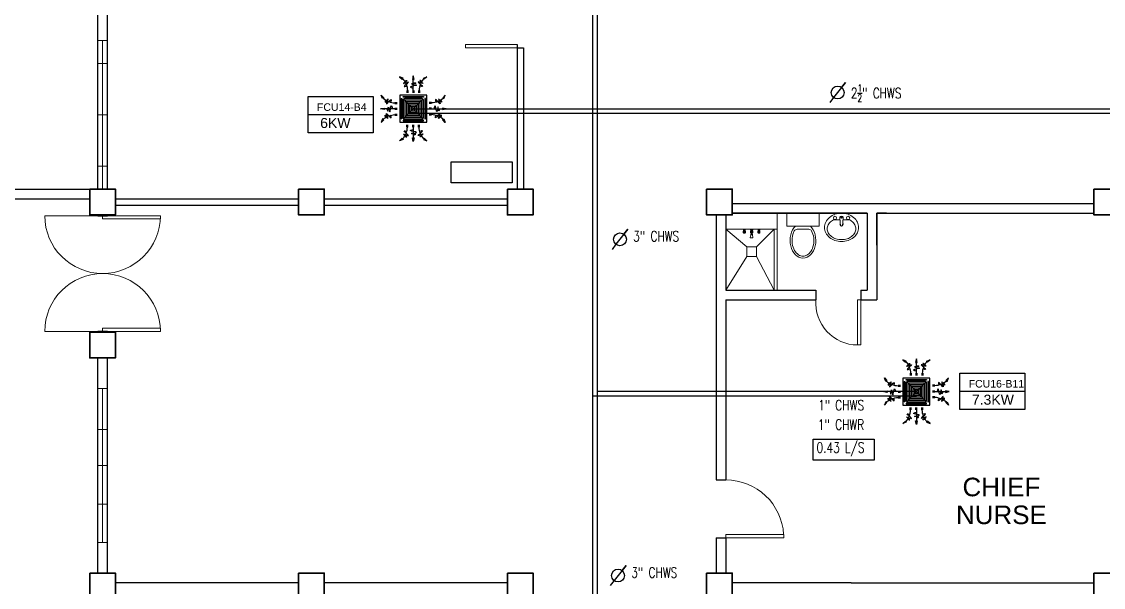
# Model space of a CAD drawing. Header units: millimetres. Extents: x 5 to 430, y 3 to 339.
# Drawn here: x 241.47 to 258.31, y 203.47 to 212.27 of the extents above; entities that cross this region are included whole.
import ezdxf

# ---------------------------------------------------------------- set-up
doc = ezdxf.new("R2010")
doc.units = ezdxf.units.MM
doc.header["$MEASUREMENT"] = 0
for name, color, linetype in [('AIR', 7, 'Continuous'), ('fcu line', 7, 'Continuous'), ('fcu return', 7, 'Continuous'), ('label', 7, 'Continuous'), ('Legends', 7, 'Continuous'), ('pipe label', 7, 'Continuous')]:
    doc.layers.add(name, color=color, linetype=linetype)
doc.styles.add('Arch-Dim', font='simplex.shx', dxfattribs={"width": 0.75})
doc.styles.get("Standard").update_dxf_attribs({"font": 'arial.ttf'})
doc.styles.add('SWISSLT175', font='swissl.ttf', dxfattribs={"height": 0.175})

# ---------------------------------------------------------------- blocks, each defined once
blk = doc.blocks.new('FCU-13000P (CASSETTE SPLIT)')
at = {"layer": 'AIR', "ltscale": 3}
for p, q in [((0, 0.523), (0, 1)), ((-0.193, 0.558), (-0.193, 0.487)), ((-0.162, 0.558), (-0.162, 0.487)), ((-0.016, 0.558), (-0.016, 0.487)), ((0.016, 0.558), (0.016, 0.487)), ((0.162, 0.558), (0.162, 0.487)), ((0.193, 0.558), (0.193, 0.487)), ((-0.523, 0), (-1, 0)), ((-0.558, 0.193), (-0.487, 0.193)), ((-0.558, 0.162), (-0.487, 0.162)), ((-0.558, 0.016), (-0.487, 0.016)), ((0.558, 0.193), (0.487, 0.193)), ((0.558, 0.162), (0.487, 0.162)), ((0.558, 0.016), (0.487, 0.016)), ((0.523, 0), (1, 0)), ((-0.558, -0.016), (-0.487, -0.016)), ((-0.558, -0.162), (-0.487, -0.162)), ((-0.558, -0.193), (-0.487, -0.193)), ((0.558, -0.016), (0.487, -0.016)), ((0.558, -0.162), (0.487, -0.162)), ((0.558, -0.193), (0.487, -0.193)), ((-0.193, -0.558), (-0.193, -0.487)), ((-0.162, -0.558), (-0.162, -0.487)), ((-0.016, -0.558), (-0.016, -0.487)), ((0, -0.523), (0, -1)), ((0.016, -0.558), (0.016, -0.487)), ((0.162, -0.558), (0.162, -0.487)), ((0.193, -0.558), (0.193, -0.487))]:
    blk.add_line(p, q, dxfattribs=at)
at = {"layer": 'AIR'}
for p, q in [((0.295, -0.295), (-0.295, 0.295)), ((0.295, 0.295), (-0.295, -0.295))]:
    blk.add_line(p, q, dxfattribs=at)
at = {"layer": 'AIR', "ltscale": 3}
for points in [[(-0.022, 0.89), (0.022, 0.89), (0, 1)], [(-0.335, 0.895), (-0.311, 0.932), (-0.416, 0.973)], [(0.335, 0.895), (0.311, 0.932), (0.416, 0.973)], [(-0.895, 0.335), (-0.932, 0.311), (-0.973, 0.416)], [(0.895, 0.335), (0.932, 0.311), (0.973, 0.416)], [(-0.89, 0.022), (-0.89, -0.022), (-1, 0)], [(0.89, 0.022), (0.89, -0.022), (1, 0)], [(-0.895, -0.335), (-0.932, -0.311), (-0.973, -0.416)], [(0.895, -0.335), (0.932, -0.311), (0.973, -0.416)], [(-0.335, -0.895), (-0.311, -0.932), (-0.416, -0.973)], [(-0.022, -0.89), (0.022, -0.89), (0, -1)], [(0.335, -0.895), (0.311, -0.932), (0.416, -0.973)]]:
    blk.add_lwpolyline(points, close=True, dxfattribs=at)
at = {"layer": 'AIR'}
for points in [[(-0.323, 0.914, -0.171809), (-0.178, 0.558), (-0.178, 0.522)], [(0.323, 0.914, 0.171809), (0.178, 0.558), (0.178, 0.522)], [(-0.914, 0.323, 0.171809), (-0.558, 0.178), (-0.522, 0.178)], [(0.914, 0.323, -0.171809), (0.558, 0.178), (0.522, 0.178)], [(-0.914, -0.323, -0.171809), (-0.558, -0.178), (-0.522, -0.178)], [(0.914, -0.323, 0.171809), (0.558, -0.178), (0.522, -0.178)], [(-0.323, -0.914, 0.171809), (-0.178, -0.558), (-0.178, -0.522)], [(0.323, -0.914, -0.171809), (0.178, -0.558), (0.178, -0.522)]]:
    blk.add_lwpolyline(points, format="xyb", dxfattribs=at)
for points in [[(-0.41, -0.41), (0.41, -0.41), (0.41, 0.41), (-0.41, 0.41)], [(-0.31, 0.372), (0.31, 0.372), (0.31, 0.348), (-0.31, 0.348)], [(-0.373, 0.31), (-0.348, 0.31), (-0.348, -0.31), (-0.373, -0.31)], [(-0.26, -0.26), (0.26, -0.26), (0.26, 0.26), (-0.26, 0.26)], [(-0.21, -0.21), (0.21, -0.21), (0.21, 0.21), (-0.21, 0.21)], [(-0.16, -0.16), (0.16, -0.16), (0.16, 0.16), (-0.16, 0.16)], [(-0.11, -0.11), (0.11, -0.11), (0.11, 0.11), (-0.11, 0.11)], [(-0.06, -0.06), (0.06, -0.06), (0.06, 0.06), (-0.06, 0.06)], [(0.372, 0.31), (0.348, 0.31), (0.348, -0.31), (0.372, -0.31)], [(-0.31, -0.373), (0.31, -0.373), (0.31, -0.348), (-0.31, -0.348)]]:
    blk.add_lwpolyline(points, close=True, dxfattribs=at)
blk.add_lwpolyline([(-0.26, -0.31), (0.26, -0.31, 0.414214), (0.31, -0.26), (0.31, 0.26, 0.414214), (0.26, 0.31), (-0.26, 0.31, 0.414214), (-0.31, 0.26), (-0.31, -0.26, 0.414214)], format="xyb", close=True, dxfattribs=at)
at = {"layer": 'AIR', "ltscale": 3}
for points in [[(-0.268, 0.84), (-0.231, 0.852), (-0.134, 0.882), (-0.422, 0.704), (0.005, 0.903), (-0.358, 0.645), (-0.239, 0.678), (-0.199, 0.69)], [(0.268, 0.84), (0.231, 0.852), (0.134, 0.882), (0.422, 0.704), (-0.005, 0.903), (0.358, 0.645), (0.239, 0.678), (0.199, 0.69)], [(-0.84, 0.268), (-0.852, 0.231), (-0.882, 0.134), (-0.704, 0.422), (-0.903, -0.005), (-0.645, 0.358), (-0.678, 0.239), (-0.69, 0.199)], [(0.84, 0.268), (0.852, 0.231), (0.882, 0.134), (0.704, 0.422), (0.903, -0.005), (0.645, 0.358), (0.678, 0.239), (0.69, 0.199)], [(-0.84, -0.268), (-0.852, -0.231), (-0.882, -0.134), (-0.704, -0.422), (-0.903, 0.005), (-0.645, -0.358), (-0.678, -0.239), (-0.69, -0.199)], [(0.84, -0.268), (0.852, -0.231), (0.882, -0.134), (0.704, -0.422), (0.903, 0.005), (0.645, -0.358), (0.678, -0.239), (0.69, -0.199)], [(-0.268, -0.84), (-0.231, -0.852), (-0.134, -0.882), (-0.422, -0.704), (0.005, -0.903), (-0.358, -0.645), (-0.239, -0.678), (-0.199, -0.69)], [(0.268, -0.84), (0.231, -0.852), (0.134, -0.882), (0.422, -0.704), (-0.005, -0.903), (0.358, -0.645), (0.239, -0.678), (0.199, -0.69)]]:
    blk.add_open_spline(points, degree=3, knots=[0.0032834, 0.0032834, 0.0032834, 0.0032834, 0.0712567, 0.1924075, 0.3347111, 0.5062145, 0.5813292, 0.5813292, 0.5813292, 0.5813292], dxfattribs=at)
for points in [[(0, 0.8), (0.077, 0.776), (-0.058, 0.755), (0.098, 0.718), (-0.087, 0.663), (0, 0.631)], [(-0.8, 0), (-0.776, -0.077), (-0.755, 0.058), (-0.718, -0.098), (-0.663, 0.087), (-0.631, 0)], [(0.8, 0), (0.776, -0.077), (0.755, 0.058), (0.718, -0.098), (0.663, 0.087), (0.631, 0)], [(0, -0.8), (0.077, -0.776), (-0.058, -0.755), (0.098, -0.718), (-0.087, -0.663), (0, -0.631)]]:
    blk.add_spline(points, degree=3, dxfattribs=at)
for points in [[(0, 1), (-0.022, 0.89), (0.022, 0.89)], [(-0.416, 0.973), (-0.335, 0.895), (-0.311, 0.932)], [(0.416, 0.973), (0.335, 0.895), (0.311, 0.932)], [(-0.973, 0.416), (-0.895, 0.335), (-0.932, 0.311)], [(0.973, 0.416), (0.895, 0.335), (0.932, 0.311)], [(-1, 0), (-0.89, 0.022), (-0.89, -0.022)], [(1, 0), (0.89, 0.022), (0.89, -0.022)], [(-0.973, -0.416), (-0.895, -0.335), (-0.932, -0.311)], [(0.973, -0.416), (0.895, -0.335), (0.932, -0.311)], [(-0.416, -0.973), (-0.335, -0.895), (-0.311, -0.932)], [(0, -1), (-0.022, -0.89), (0.022, -0.89)], [(0.416, -0.973), (0.335, -0.895), (0.311, -0.932)]]:
    blk.add_solid(points, dxfattribs=at)

msp = doc.modelspace()

# ---------------------------------------------------------------- linework, layer by layer
at = {"color": 8, "lineweight": 25}
for p, q in [((242.656, 209.668), (242.656, 215.268)), ((242.806, 209.668), (242.806, 215.268)), ((249.181, 211.918), (249.181, 209.668)), ((249.181, 211.868), (249.281, 211.868)), ((249.281, 211.868), (249.281, 209.668)), ((237.231, 209.668), (242.531, 209.668)), ((239.531, 209.518), (242.531, 209.518)), ((242.931, 209.518), (245.781, 209.518)), ((246.181, 209.518), (249.031, 209.518)), ((242.656, 209.268), (242.656, 209.255)), ((242.806, 209.268), (242.806, 209.255)), ((242.931, 209.418), (245.781, 209.418)), ((246.181, 209.418), (249.031, 209.418)), ((242.656, 209.255), (242.806, 209.255)), ((242.806, 207.455), (242.656, 207.455)), ((242.656, 207.443), (242.656, 207.455)), ((242.806, 207.443), (242.806, 207.455)), ((242.656, 203.693), (242.656, 207.043)), ((242.806, 203.693), (242.806, 207.043)), ((245.781, 203.543), (242.931, 203.543)), ((249.031, 203.543), (246.181, 203.543))]:
    msp.add_line(p, q, dxfattribs=at)
at = {"color": 8, "lineweight": 9}
for p, q in [((242.656, 211.98), (242.806, 211.98)), ((242.656, 209.668), (242.656, 211.98)), ((242.731, 211.98), (242.731, 209.668)), ((242.656, 210.824), (242.656, 211.624)), ((242.656, 211.624), (242.806, 211.624)), ((242.806, 211.624), (242.806, 210.024)), ((242.656, 210.824), (242.806, 210.824)), ((242.806, 210.024), (242.656, 210.024)), ((242.656, 209.668), (242.806, 209.668)), ((253.381, 209.294), (253.381, 209.094)), ((253.881, 209.294), (253.381, 209.294)), ((253.881, 209.094), (253.881, 209.294)), ((253.381, 209.094), (253.881, 209.094)), ((254.216, 209.096), (254.203, 209.218)), ((254.245, 209.096), (254.259, 209.218)), ((252.7, 209.044), (252.734, 209.044)), ((252.7, 209.043), (252.7, 209.044)), ((252.7, 209.043), (252.734, 209.043)), ((252.7, 209.043), (252.704, 209.036)), ((252.701, 209.011), (252.703, 209.015)), ((252.701, 208.989), (252.701, 209.011)), ((252.701, 208.989), (252.734, 208.989)), ((252.704, 208.987), (252.701, 208.989)), ((252.703, 209.022), (252.704, 209.025)), ((252.703, 209.022), (252.731, 209.022)), ((252.703, 209.016), (252.703, 209.022)), ((252.704, 209.036), (252.731, 209.036)), ((252.704, 209.025), (252.731, 209.025)), ((252.704, 209.011), (252.711, 209.011)), ((252.704, 208.997), (252.704, 209.01)), ((252.704, 208.987), (252.73, 208.987)), ((252.704, 208.985), (252.704, 208.987)), ((252.704, 208.985), (252.73, 208.985)), ((252.706, 209.036), (252.706, 209.025)), ((252.711, 208.997), (252.711, 209.009)), ((252.731, 209.011), (252.723, 209.011)), ((252.723, 208.997), (252.723, 209.009)), ((252.729, 209.036), (252.729, 209.025)), ((252.73, 208.997), (252.73, 209.01)), ((252.73, 208.987), (252.734, 208.989)), ((252.73, 208.985), (252.73, 208.987)), ((252.734, 209.043), (252.731, 209.036)), ((252.731, 209.022), (252.731, 209.025)), ((252.731, 209.016), (252.731, 209.022)), ((252.734, 209.011), (252.732, 209.015)), ((252.734, 209.043), (252.734, 209.044)), ((252.734, 208.989), (252.734, 209.011)), ((252.814, 209.038), (252.802, 209.044)), ((252.802, 209.044), (252.86, 209.044)), ((252.819, 208.958), (252.81, 208.917)), ((252.848, 209.038), (252.814, 209.038)), ((252.814, 209.028), (252.814, 209.038)), ((252.814, 209.038), (252.848, 209.038)), ((252.848, 209.028), (252.814, 209.028)), ((252.814, 209.011), (252.816, 209.015)), ((252.814, 208.989), (252.814, 209.011)), ((252.814, 208.989), (252.823, 208.989)), ((252.818, 208.987), (252.814, 208.989)), ((252.817, 209.022), (252.818, 209.025)), ((252.817, 209.022), (252.823, 209.022)), ((252.817, 209.016), (252.817, 209.022)), ((252.818, 209.025), (252.823, 209.025)), ((252.818, 209.011), (252.823, 209.011)), ((252.818, 208.997), (252.818, 209.01)), ((252.818, 208.987), (252.823, 208.987)), ((252.818, 208.985), (252.818, 208.987)), ((252.818, 208.985), (252.823, 208.985)), ((252.819, 208.966), (252.819, 208.958)), ((252.843, 208.966), (252.819, 208.966)), ((252.819, 208.958), (252.843, 208.958)), ((252.819, 208.958), (252.843, 208.958)), ((252.82, 209.028), (252.82, 209.025)), ((252.823, 208.966), (252.823, 209.028)), ((252.823, 209.028), (252.839, 209.028)), ((252.839, 209.028), (252.839, 208.966)), ((252.839, 209.025), (252.844, 209.025)), ((252.839, 209.022), (252.845, 209.022)), ((252.844, 209.011), (252.839, 209.011)), ((252.839, 208.989), (252.848, 208.989)), ((252.839, 208.987), (252.844, 208.987)), ((252.839, 208.985), (252.844, 208.985)), ((252.842, 209.028), (252.842, 209.025)), ((252.843, 208.958), (252.843, 208.966)), ((252.843, 208.958), (252.852, 208.917)), ((252.845, 209.022), (252.844, 209.025)), ((252.844, 208.997), (252.844, 209.01)), ((252.844, 208.987), (252.848, 208.989)), ((252.844, 208.985), (252.844, 208.987)), ((252.845, 209.016), (252.845, 209.022)), ((252.848, 209.011), (252.845, 209.015)), ((252.86, 209.044), (252.848, 209.038)), ((252.848, 209.038), (252.848, 209.028)), ((252.848, 208.989), (252.848, 209.011)), ((252.928, 209.043), (252.928, 209.044)), ((252.928, 209.044), (252.962, 209.044)), ((252.928, 209.043), (252.931, 209.036)), ((252.928, 209.043), (252.962, 209.043)), ((252.928, 209.011), (252.93, 209.015)), ((252.928, 208.989), (252.928, 209.011)), ((252.932, 208.987), (252.928, 208.989)), ((252.928, 208.989), (252.961, 208.989)), ((252.931, 209.036), (252.958, 209.036)), ((252.931, 209.025), (252.958, 209.025)), ((252.931, 209.022), (252.931, 209.025)), ((252.931, 209.016), (252.931, 209.022)), ((252.931, 209.022), (252.959, 209.022)), ((252.931, 209.011), (252.939, 209.011)), ((252.931, 208.997), (252.931, 209.01)), ((252.932, 208.985), (252.932, 208.987)), ((252.932, 208.987), (252.958, 208.987)), ((252.932, 208.985), (252.958, 208.985)), ((252.933, 209.036), (252.933, 209.025)), ((252.939, 208.997), (252.939, 209.009)), ((252.958, 209.011), (252.95, 209.011)), ((252.951, 208.997), (252.951, 209.009)), ((252.956, 209.036), (252.956, 209.025)), ((252.962, 209.043), (252.958, 209.036)), ((252.959, 209.022), (252.958, 209.025)), ((252.958, 208.997), (252.958, 209.01)), ((252.958, 208.987), (252.961, 208.989)), ((252.958, 208.985), (252.958, 208.987)), ((252.959, 209.016), (252.959, 209.022)), ((252.961, 209.011), (252.959, 209.015)), ((252.961, 208.989), (252.961, 209.011)), ((252.962, 209.043), (252.962, 209.044)), ((253.54, 209.044), (253.721, 209.044)), ((252.85, 208.912), (252.812, 208.912)), ((242.656, 206.568), (242.806, 206.568)), ((242.656, 205.368), (242.656, 206.568)), ((242.731, 204.168), (242.731, 206.568)), ((242.806, 206.568), (242.806, 204.168)), ((242.656, 205.93), (242.806, 205.93)), ((242.656, 205.368), (242.656, 204.168)), ((242.656, 205.368), (242.806, 205.368)), ((242.656, 204.768), (242.806, 204.768)), ((242.806, 204.168), (242.656, 204.168))]:
    msp.add_line(p, q, dxfattribs=at)
at = {"color": 8, "linetype": 'ByBlock', "lineweight": 25}
for p, q in [((252.531, 209.444), (258.156, 209.444)), ((252.281, 209.268), (252.281, 205.143)), ((252.431, 209.268), (252.431, 208.094)), ((252.431, 209.268), (252.431, 208.094)), ((252.531, 209.294), (254.631, 209.294)), ((254.631, 209.294), (252.531, 209.294)), ((254.631, 209.294), (252.531, 209.294)), ((254.781, 209.294), (258.156, 209.294)), ((254.931, 209.294), (254.781, 209.294)), ((252.431, 209.144), (252.431, 208.094)), ((252.431, 207.944), (252.431, 205.143)), ((252.281, 205.143), (252.431, 205.143)), ((252.281, 204.243), (252.281, 204.043)), ((252.281, 204.243), (252.431, 204.243)), ((252.431, 204.243), (252.431, 204.143)), ((252.431, 204.243), (252.431, 203.693)), ((252.281, 204.043), (252.281, 204.043)), ((252.281, 204.043), (252.281, 203.693)), ((254.381, 203.543), (252.531, 203.543)), ((254.381, 203.543), (258.156, 203.543))]:
    msp.add_line(p, q, dxfattribs=at)
at = {"color": 8, "linetype": 'ByBlock', "lineweight": 9, "ltscale": 0.3}
for p, q in [((253.231, 209.294), (253.231, 208.094)), ((252.756, 208.769), (252.431, 209.044)), ((252.906, 208.769), (253.181, 209.044)), ((253.181, 209.044), (253.181, 208.094)), ((252.756, 208.619), (252.431, 208.094)), ((252.906, 208.619), (253.181, 208.094))]:
    msp.add_line(p, q, dxfattribs=at)
at = {"color": 8, "linetype": 'ByBlock', "lineweight": 9}
for p, q in [((253.231, 209.044), (253.231, 209.294)), ((252.431, 209.044), (253.231, 209.044))]:
    msp.add_line(p, q, dxfattribs=at)
at = {"color": 8, "linetype": 'ByBlock', "lineweight": 25, "ltscale": 0.3}
for p, q in [((254.631, 209.294), (254.631, 208.094)), ((254.781, 209.294), (254.781, 207.944)), ((252.431, 208.094), (253.831, 208.094)), ((253.831, 208.094), (253.831, 207.944)), ((254.531, 208.094), (254.631, 208.094)), ((254.531, 208.094), (254.531, 207.944)), ((252.431, 207.944), (253.831, 207.944)), ((254.531, 207.944), (254.781, 207.944))]:
    msp.add_line(p, q, dxfattribs=at)
at = {"color": 8, "lineweight": 13}
for p, q in [((242.731, 209.255), (241.831, 209.255)), ((242.731, 209.255), (243.631, 209.255)), ((242.731, 209.205), (242.731, 209.255)), ((243.631, 209.205), (242.731, 209.205)), ((243.631, 209.255), (243.631, 209.205)), ((242.731, 207.455), (241.831, 207.455)), ((242.731, 207.505), (243.631, 207.505)), ((242.731, 207.455), (242.731, 207.505)), ((243.631, 207.455), (242.731, 207.455)), ((243.631, 207.505), (243.631, 207.455))]:
    msp.add_line(p, q, dxfattribs=at)
at = {"color": 8, "linetype": 'ByBlock', "lineweight": 13}
for p, q in [((253.331, 204.293), (252.431, 204.293)), ((252.431, 204.293), (252.431, 204.243)), ((252.431, 204.243), (253.331, 204.243)), ((253.331, 204.243), (253.331, 204.293))]:
    msp.add_line(p, q, dxfattribs=at)
at = {"color": 8, "lineweight": 9}
for points in [[(242.656, 211.98), (242.806, 211.98), (242.806, 209.668), (242.656, 209.668)], [(242.656, 204.168), (242.656, 206.568), (242.806, 206.568), (242.806, 204.168)], [(242.656, 206.568), (242.806, 206.568), (242.806, 204.168), (242.656, 204.168)]]:
    msp.add_lwpolyline(points, close=True, dxfattribs=at)
at = {"color": 8, "lineweight": 13, "ltscale": 0.03}
for points in [[(249.181, 211.918), (249.181, 211.868), (248.381, 211.868), (248.381, 211.918)], [(254.531, 207.944), (254.481, 207.944), (254.481, 207.244), (254.531, 207.244)]]:
    msp.add_lwpolyline(points, close=True, dxfattribs=at)
at = {"color": 8, "lineweight": 35}
for points in [[(242.531, 209.668), (242.931, 209.668), (242.931, 209.268), (242.531, 209.268)], [(245.781, 209.668), (246.181, 209.668), (246.181, 209.268), (245.781, 209.268)], [(249.031, 209.668), (249.431, 209.668), (249.431, 209.268), (249.031, 209.268)], [(242.531, 207.443), (242.931, 207.443), (242.931, 207.043), (242.531, 207.043)], [(242.531, 203.693), (242.931, 203.693), (242.931, 203.293), (242.531, 203.293)], [(245.781, 203.693), (246.181, 203.693), (246.181, 203.293), (245.781, 203.293)], [(249.031, 203.693), (249.431, 203.693), (249.431, 203.293), (249.031, 203.293)]]:
    msp.add_lwpolyline(points, close=True, dxfattribs=at)
at = {"color": 8, "linetype": 'ByBlock', "lineweight": 35}
for points in [[(252.131, 209.668), (252.531, 209.668), (252.531, 209.268), (252.131, 209.268)], [(258.156, 209.67), (258.556, 209.67), (258.556, 209.27), (258.156, 209.27)], [(252.131, 203.693), (252.531, 203.693), (252.531, 203.293), (252.131, 203.293)], [(258.156, 203.695), (258.556, 203.695), (258.556, 203.295), (258.156, 203.295)]]:
    msp.add_lwpolyline(points, close=True, dxfattribs=at)
at = {"color": 8, "lineweight": 9}
msp.add_lwpolyline([(253.966, 209.073, 0.11576), (253.985, 208.99, 0.104047), (254.044, 208.917, 0.090875), (254.127, 208.869, 0.083344), (254.231, 208.852, 0.083344), (254.334, 208.869, 0.090875), (254.418, 208.917, 0.104047), (254.477, 208.99, 0.11576), (254.496, 209.073, 0.11576), (254.477, 209.155, 0.104047), (254.418, 209.229, 0.090875), (254.334, 209.277, 0.083344), (254.231, 209.294, 0.083344), (254.127, 209.277, 0.090875), (254.044, 209.229, 0.104047), (253.985, 209.155, 0.11576)], format="xyb", close=True, dxfattribs=at)
at = {"color": 8, "linetype": 'ByBlock', "lineweight": 25}
msp.add_lwpolyline([(254.781, 208.794), (254.781, 209.294)], dxfattribs=at)
at = {"color": 8, "lineweight": 9}
for points in [[(254.008, 209.052, 0.124838), (254.024, 208.989, 0.105788), (254.074, 208.932, 0.086697), (254.143, 208.895, 0.076776), (254.231, 208.882, 0.076776), (254.319, 208.895, 0.086697), (254.388, 208.932, 0.105788), (254.438, 208.989, 0.124838), (254.453, 209.052, 0.124838), (254.438, 209.114, 0.105788), (254.388, 209.172, 0.040067), (254.358, 209.192), (254.255, 209.192, 0.040067)], [(254.207, 209.192), (254.104, 209.192, 0.040067), (254.074, 209.172, 0.105788), (254.024, 209.114, 0.124838), (254.008, 209.052, 0.124838)]]:
    msp.add_lwpolyline(points, format="xyb", dxfattribs=at)
at = {"color": 8, "linetype": 'ByBlock', "lineweight": 9, "ltscale": 0.3}
msp.add_lwpolyline([(253.181, 209.044), (253.181, 208.094), (253.231, 208.094), (253.231, 209.044), (253.231, 209.044)], dxfattribs=at)
at = {"color": 8, "linetype": 'ByBlock', "lineweight": 9, "ltscale": 0.03}
msp.add_lwpolyline([(252.906, 208.769), (252.756, 208.769), (252.756, 208.619), (252.906, 208.619)], close=True, dxfattribs=at)
at = {"color": 8, "lineweight": 9}
for centre, radius in [((254.129, 209.221), 0.0255), ((254.231, 209.227), 0.0095), ((254.333, 209.221), 0.0255)]:
    msp.add_circle(centre, radius, dxfattribs=at)
at = {"color": 8, "lineweight": 13}
for centre, start, end in [((242.731, 209.255), 180, 0), ((242.731, 207.455), 0, 180)]:
    msp.add_arc(centre, 0.9, start, end, dxfattribs=at)
at = {"color": 8, "lineweight": 9}
for centre, radius, start, end in [((254.231, 209.221), 0.028, 353.7545, 186.2455), ((254.231, 209.119), 0.025, 138.7978, 233.6932), ((254.231, 209.19), 0.0948, 261.2026, 278.7974), ((254.231, 209.119), 0.025, 251.3793, 288.6207), ((254.231, 209.119), 0.025, 306.3068, 41.2022), ((253.54, 208.994), 0.05, 90, 151.8499), ((253.721, 208.994), 0.05, 28.0084, 90)]:
    msp.add_arc(centre, radius, start, end, dxfattribs=at)
at = {"color": 8, "lineweight": 13, "ltscale": 0.03}
msp.add_arc((254.481, 207.896), 0.652, 175.7578, 270, dxfattribs=at)
at = {"color": 8, "linetype": 'ByBlock', "lineweight": 13}
msp.add_arc((252.431, 204.243), 0.9, 3.1847, 90, dxfattribs=at)
at = {"color": 8, "lineweight": 9}
for centre, major_axis, ratio, start_param, end_param in [((253.631, 208.869), (0, 0.275), 0.727273, 0.612555, 5.670631), ((252.692, 208.998), (-0.00896, 0.00896), 1, 3.15309, 3.864175), ((252.689, 209.003), (0.0118, 0.0118), 1, 6.018417, 6.150642), ((252.7, 209.016), (0.00268, 0.00268), 1, 5.003733, 5.497675), ((252.7, 209.01), (0.00268, 0.00268), 1, 5.497675, 6.125314), ((252.715, 209.009), (-0.00268, 0.00268), 1, 0.157647, 0.785286), ((252.722, 208.998), (-0.00738, 0.00738), 1, 0.858879, 1.643677), ((252.722, 209.004), (0.00887, 0.00887), 1, 1.36743, 1.728443), ((252.717, 209.012), (-0.00268, 0.00268), 1, -1.367654, -0.203367), ((252.717, 208.993), (-0.00268, 0.00268), 1, 1.643677, 3.068487), ((252.712, 209.004), (0.00887, 0.00887), 1, 6.125314, 6.486327), ((252.713, 208.998), (0.00738, 0.00738), 1, 4.639283, 5.424081), ((252.72, 209.009), (-0.00268, 0.00268), 1, 3.926878, 4.554518), ((252.734, 209.01), (0.00268, 0.00268), 1, 1.728443, 2.356082), ((252.743, 208.998), (0.00896, 0.00896), 1, 2.418785, 3.129871), ((252.735, 209.016), (0.00268, 0.00268), 1, 2.356082, 2.850023), ((252.746, 209.003), (-0.0118, 0.0118), 1, 0.132318, 0.264544), ((252.805, 208.998), (0.00896, 0.00896), 1, 4.723886, 5.434971), ((252.813, 209.016), (-0.00268, 0.00268), 1, 3.432937, 3.926878), ((252.803, 209.003), (0.0118, 0.0118), 1, 6.018417, 6.150642), ((252.814, 209.01), (-0.00268, 0.00268), 1, 3.926878, 4.554518), ((252.848, 209.01), (-0.00268, 0.00268), 1, 0.157647, 0.785286), ((252.857, 208.998), (-0.00896, 0.00896), 1, 0.847989, 1.559075), ((252.849, 209.016), (-0.00268, 0.00268), 1, 0.785286, 1.279227), ((252.859, 209.003), (0.0118, 0.0118), 1, 1.703115, 1.83534), ((252.919, 208.998), (-0.00896, 0.00896), 1, 3.15309, 3.864175), ((252.927, 209.016), (0.00268, 0.00268), 1, 5.003733, 5.497675), ((252.916, 209.003), (-0.0118, 0.0118), 1, 4.44762, 4.579846), ((252.928, 209.01), (0.00268, 0.00268), 1, 5.497675, 6.125314), ((252.949, 209.004), (0.00887, 0.00887), 1, 1.36743, 1.728443), ((252.942, 209.009), (-0.00268, 0.00268), 1, 0.157647, 0.785286), ((252.949, 208.998), (-0.00738, 0.00738), 1, 0.858879, 1.643677), ((252.945, 208.993), (-0.00268, 0.00268), 1, 1.643677, 3.068487), ((252.945, 209.012), (-0.00268, 0.00268), 1, -1.367654, -0.203367), ((252.94, 209.004), (0.00887, 0.00887), 1, 6.125314, 6.486327), ((252.94, 208.998), (0.00738, 0.00738), 1, 4.639283, 5.424081), ((252.947, 209.009), (-0.00268, 0.00268), 1, 3.926878, 4.554518), ((252.973, 209.003), (0.0118, 0.0118), 1, 1.703115, 1.83534), ((252.961, 209.01), (0.00268, 0.00268), 1, 1.728443, 2.356082), ((252.97, 208.998), (0.00896, 0.00896), 1, 2.418785, 3.129871), ((252.962, 209.016), (0.00268, 0.00268), 1, 2.356082, 2.850023), ((252.848, 208.915), (-0.00268, 0.00268), 1, 2.924915, 4.294977)]:
    msp.add_ellipse(centre, major_axis=major_axis, ratio=ratio, start_param=start_param, end_param=end_param, dxfattribs=at)
at = {"color": 8, "lineweight": 9, "extrusion": (4.99074e-41, -2.88216e-41, -1)}
msp.add_ellipse((252.814, 208.915), major_axis=(-0.00268, 0.00268), ratio=1, start_param=4.495936, end_param=5.865998, dxfattribs=at)
at = {"color": 8, "lineweight": 9}
msp.add_open_spline([(253.496, 209.017), (253.487, 209.001), (253.48, 208.983), (253.453, 208.892), (253.458, 208.805), (253.516, 208.673), (253.566, 208.632), (253.664, 208.618), (253.716, 208.644), (253.791, 208.755), (253.808, 208.839), (253.793, 208.953), (253.781, 208.988), (253.765, 209.017)], degree=3, knots=[0.937253, 0.937253, 0.937253, 0.937253, 1.185372, 1.185372, 2.113864, 2.113864, 3.042356, 3.042356, 3.970847, 3.970847, 4.899339, 4.899339, 5.346062, 5.346062, 5.346062, 5.346062], dxfattribs=at)
at = {"layer": 'fcu line', "linetype": 'Continuous'}
for p, q in [((250.431, 182.121), (250.431, 220.121)), ((247.566, 210.919), (270.897, 210.919)), ((255.396, 206.517), (250.431, 206.517))]:
    msp.add_line(p, q, dxfattribs=at)
at = {"layer": 'fcu line'}
for p, q in [((254.294, 211.328), (254.108, 211.092)), ((254.232, 211.249), (254.294, 211.328)), ((254.108, 211.092), (254.047, 211.014)), ((250.907, 209.045), (250.721, 208.81)), ((250.845, 208.967), (250.907, 209.045)), ((250.721, 208.81), (250.659, 208.731)), ((250.877, 203.813), (250.691, 203.577)), ((250.815, 203.734), (250.877, 203.813)), ((250.691, 203.577), (250.629, 203.499))]:
    msp.add_line(p, q, dxfattribs=at)
for centre in [(254.17, 211.171), (250.783, 208.888), (250.753, 203.656)]:
    msp.add_circle(centre, 0.1, dxfattribs=at)
at = {"layer": 'fcu return', "linetype": 'Continuous'}
for p, q in [((250.361, 182.191), (250.361, 220.051)), ((247.566, 210.849), (270.967, 210.849)), ((255.396, 206.447), (250.361, 206.447))]:
    msp.add_line(p, q, dxfattribs=at)
at = {"layer": 'Legends', "linetype": 'Continuous', "lineweight": 25}
for p, q in [((245.93, 210.828), (246.943, 210.828)), ((256.073, 206.523), (257.086, 206.523))]:
    msp.add_line(p, q, dxfattribs=at)
at = {"layer": 'Legends'}
for points in [[(245.93, 211.111), (246.943, 211.111), (246.943, 210.544), (245.93, 210.544)], [(256.073, 206.807), (257.086, 206.807), (257.086, 206.239), (256.073, 206.239)]]:
    msp.add_lwpolyline(points, close=True, dxfattribs=at)
at = {"layer": 'pipe label', "color": 7, "linetype": 'Continuous', "lineweight": 25}
for points in [[(248.155, 210.091), (249.107, 210.091), (249.107, 209.764), (248.155, 209.764)], [(253.788, 205.776), (254.739, 205.776), (254.739, 205.449), (253.788, 205.449)]]:
    msp.add_lwpolyline(points, close=True, dxfattribs=at)

# ---------------------------------------------------------------- block references
at = {"layer": 'AIR', "xscale": 0.5113536813550488, "yscale": 0.5113536813550488, "zscale": 0.5113536813550488}
for p in [(247.566, 210.919), (255.396, 206.517)]:
    msp.add_blockref('FCU-13000P (CASSETTE SPLIT)', p, dxfattribs=at)

# ---------------------------------------------------------------- texts
at = {"layer": 'label', "color": 8, "linetype": 'ByBlock', "lineweight": 9, "ltscale": 0.4, "insert": (256.719, 204.815), "char_height": 0.2889, "attachment_point": 5, "line_spacing_factor": 0.9, "style": 'SWISSLT175'}
msp.add_mtext('CHIEF\\PNURSE', dxfattribs=at)
at = {"layer": 'Legends', "linetype": 'Continuous', "lineweight": 25, "attachment_point": 1}
for s, width, insert, char_height in [('FCU14-B4', 0.44811, (246.067, 211.003), 0.117), ('6KW', 0.23674, (246.117, 210.775), 0.156), ('FCU16-B11', 0.44811, (256.21, 206.698), 0.117), ('7.3KW', 0.23674, (256.26, 206.47), 0.156)]:
    msp.add_mtext_dynamic_manual_height_columns(s, width=width, gutter_width=1.011, heights=[0], dxfattribs=dict(at, insert=insert, char_height=char_height))
at = {"layer": 'pipe label', "color": 7, "linetype": 'Continuous', "lineweight": 25, "char_height": 0.16, "attachment_point": 1, "style": 'Arch-Dim'}
for s, width, insert in [('\\A1;2{\\H0.7x;\\S1/2;}" CHWS', 1.17294, (254.377, 211.297)), ('\\A1;3" CHWS', 1.17294, (250.99, 209.015)), ('\\A1;{\\H1x;1}" CHWS', 1.17294, (253.867, 206.387)), ('\\A1;{\\H1x;1}" CHWR', 0.88035, (253.864, 206.084)), ('0.43 L/S', 0.89967, (253.842, 205.726)), ('\\A1;3" CHWS', 1.17294, (250.96, 203.782))]:
    msp.add_mtext_dynamic_manual_height_columns(s, width=width, gutter_width=1.011, heights=[0], dxfattribs=dict(at, insert=insert))

doc.saveas('drawing.dxf')
